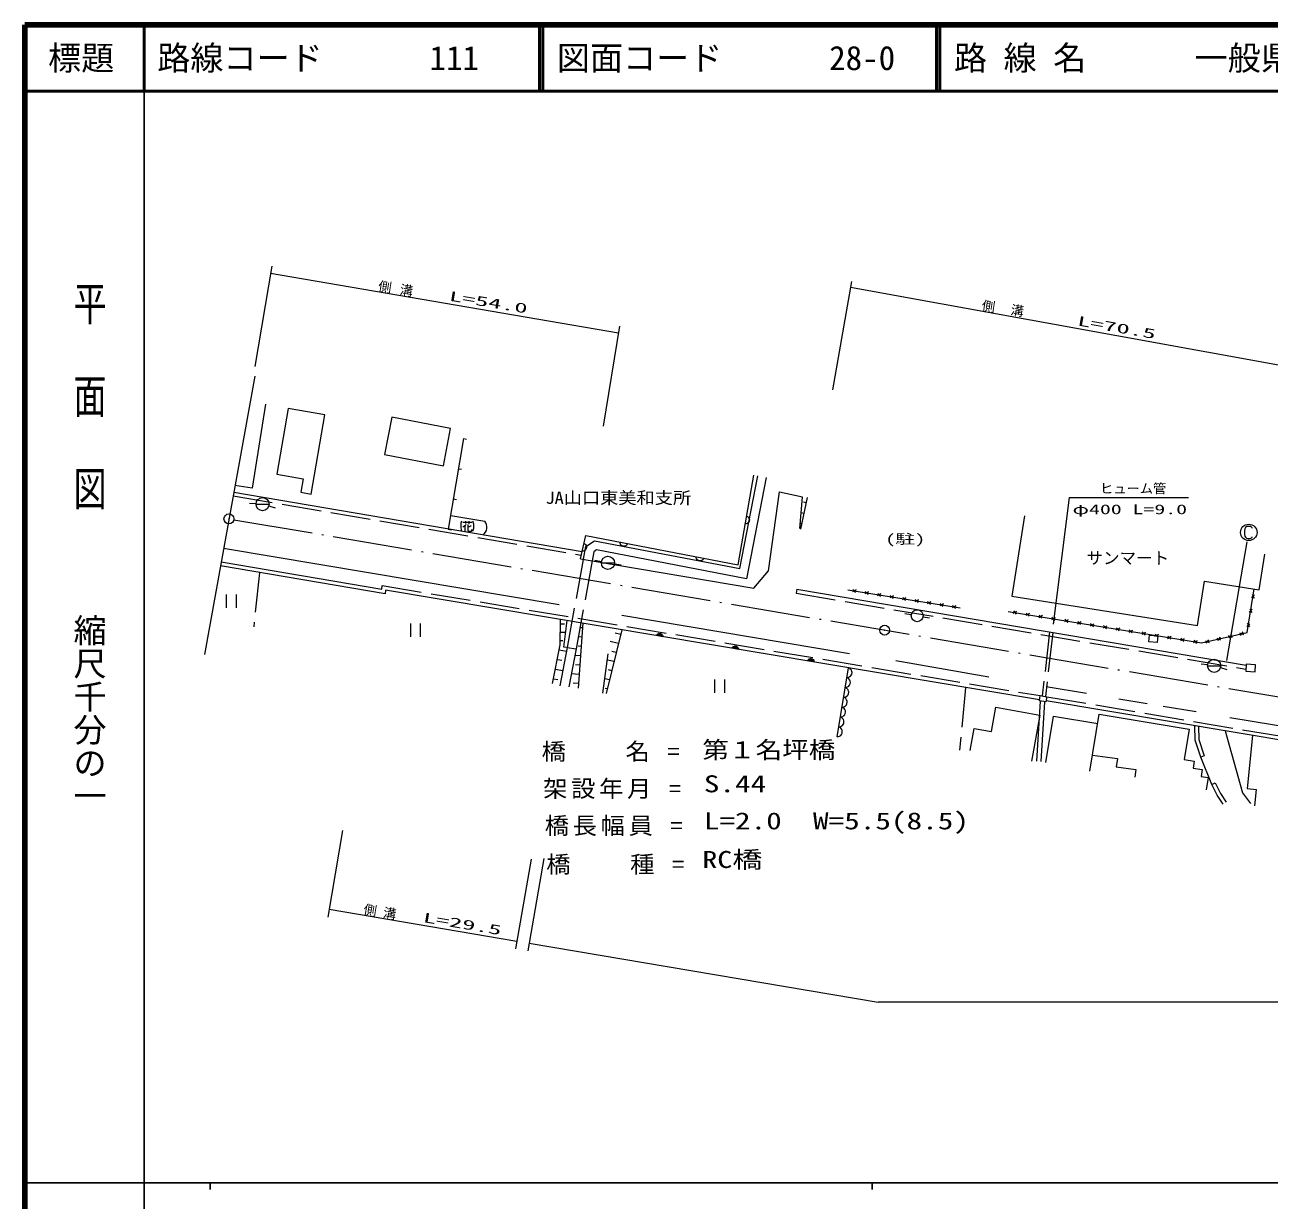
# Model space of a CAD drawing. Units: millimetres, scale not verified. Extents: x 62731 to 702731, y -59 to 359941.
# Drawn here: x 62731 to 250730, y 182350 to 359941 of the extents above; entities that cross this region are included whole.
import ezdxf
from ezdxf.enums import TextEntityAlignment as Align

# ---------------------------------------------------------------- set-up
doc = ezdxf.new("R2010")
doc.units = ezdxf.units.MM
doc.header["$LTSCALE"] = 1000
for name, pattern in [('DASHED', [7.5, 6, -1.5]), ('DASHED_SPACED', [12, 6, -6]), ('LONG_DASHED_DOTTED', [15.25, 12, -1.5, 0.25, -1.5])]:
    doc.linetypes.add(name, pattern=pattern)
for name, color, linetype, lineweight in [('M-TTL', 2, 'Continuous', 140), ('M-TTL-BAND', 7, 'Continuous', 25), ('M-TTL-LINE', 7, 'Continuous', 50), ('S-BGD', 7, 'Continuous', 13), ('S-BGD-HTXT', 6, 'Continuous', 13), ('S-BMK', 2, 'LONG_DASHED_DOTTED', 13)]:
    doc.layers.add(name, color=color, linetype=linetype, lineweight=lineweight)
doc.layers.add('M-TTL-TXT', color=7, linetype='Continuous')
doc.styles.add('@ＭＳ ゴシック', font='')
doc.styles.add('ＭＳ ゴシック', font='')
doc.styles.get('@ＭＳ ゴシック').set_extended_font_data('@MS Gothic')
doc.styles.get('ＭＳ ゴシック').set_extended_font_data('MS Gothic')

# ---------------------------------------------------------------- blocks, each defined once
blk = doc.blocks.new('BUHIN2')
at = {"color": 7, "linetype": 'Continuous', "lineweight": 13}
blk.add_lwpolyline([(589, -113), (516, -239), (423, -341), (287, -449), (143, -495), (-3, -510), (-186, -475), (-316, -407), (-432, -311), (-522, -160), (-571, -31), (-589, 113)], dxfattribs=at)
blk = doc.blocks.new('BUHIN7')
at = {"color": 7, "linetype": 'Continuous', "lineweight": 13}
for p, q in [((-458, 140), (479, -17)), ((464, 49), (-423, 197)), ((-376, 253), (435, 117)), ((401, 186), (-316, 306)), ((-247, 358), (350, 258)), ((244, 339), (-123, 401))]:
    blk.add_line(p, q, dxfattribs=at)
blk.add_lwpolyline([(-493, 82), (-435, 189), (-362, 276), (-248, 368), (-129, 409), (-7, 427), (146, 401), (255, 345), (354, 268), (432, 143), (475, 37), (493, -82)], close=True, dxfattribs=at)
blk = doc.blocks.new('BUHIN31')
at = {"color": 7, "linetype": 'Continuous', "lineweight": 13}
for p, q in [((279, 158), (-279, -158)), ((-214, 239), (214, -239))]:
    blk.add_line(p, q, dxfattribs=at)
blk = doc.blocks.new('BUHIN32')
at = {"color": 7, "linetype": 'Continuous', "lineweight": 13}
for p, q in [((-289, 139), (289, -139)), ((198, 253), (-198, -253))]:
    blk.add_line(p, q, dxfattribs=at)
blk = doc.blocks.new('BUHIN33')
at = {"color": 7, "linetype": 'Continuous', "lineweight": 13}
for p, q in [((-239, -215), (239, 215)), ((-159, 279), (159, -279))]:
    blk.add_line(p, q, dxfattribs=at)
blk = doc.blocks.new('BUHIN34')
at = {"color": 7, "linetype": 'Continuous', "lineweight": 13}
for p, q in [((279, 159), (-279, -159)), ((-215, 238), (215, -238))]:
    blk.add_line(p, q, dxfattribs=at)
blk = doc.blocks.new('BUHIN35')
at = {"color": 7, "linetype": 'Continuous', "lineweight": 13}
blk.add_line((0, 0), (493, -82), dxfattribs=at)
blk = doc.blocks.new('BUHIN42')
at = {"color": 7, "linetype": 'Continuous', "lineweight": 13}
blk.add_lwpolyline([(-123, -745), (57, -717), (217, -652), (405, -534), (522, -385), (607, -219), (645, 12), (618, 196), (556, 375), (416, 547), (285, 657), (123, 745)], dxfattribs=at)
blk = doc.blocks.new('BUHIN65')
at = {"color": 7, "linetype": 'Continuous', "lineweight": 13}
blk.add_line((-995, 0), (995, 0), dxfattribs=at)
blk.add_circle((0, 0), 995, dxfattribs=at)
blk = doc.blocks.new('BUHIN67')
at = {"color": 7, "linetype": 'Continuous', "lineweight": 13}
blk.add_lwpolyline([(550, 594), (500, 712), (412, 800), (294, 869), (150, 906), (-94, 906), (-288, 869), (-488, 731), (-606, 556), (-656, 306), (-656, -306), (-606, -569), (-512, -725), (-331, -856), (-106, -906), (131, -906), (312, -888), (406, -831), (494, -750), (531, -662)], dxfattribs=at)
blk.add_circle((0, 0), 1244, dxfattribs=at)
blk = doc.blocks.new('BUHIN68')
at = {"color": 7, "linetype": 'Continuous', "lineweight": 13}
for p, q in [((-770, 1000), (-770, -1000)), ((765, -1000), (765, 1000))]:
    blk.add_line(p, q, dxfattribs=at)
blk = doc.blocks.new('BUHIN74')
at = {"color": 2, "linetype": 'Continuous', "lineweight": 13}
for radius in [746, 22.5]:
    blk.add_circle((0, 0), radius, dxfattribs=at)

msp = doc.modelspace()

# ---------------------------------------------------------------- linework, layer by layer
at = {"layer": 'M-TTL'}
for p, q in [((62731, 359941), (62731, -59)), ((702731, 359941), (62731, 359941))]:
    msp.add_line(p, q, dxfattribs=at)
at = {"layer": 'M-TTL-BAND'}
for p, q in [((80731, 349941), (80731, -59)), ((62731, 184941), (601731, 184941)), ((90731, 184941), (90731, 183941)), ((190731, 184941), (190731, 183941))]:
    msp.add_line(p, q, dxfattribs=at)
at = {"layer": 'M-TTL-LINE'}
for p, q in [((80731, 359941), (80731, 349941)), ((140481, 359941), (140481, 349941)), ((140981, 359941), (140981, 349941)), ((200481, 359941), (200481, 349941)), ((200981, 359941), (200981, 349941)), ((62731, 349941), (702731, 349941))]:
    msp.add_line(p, q, dxfattribs=at)
at = {"layer": 'S-BGD'}
for p, q in [((99109, 302652), (97056, 289929)), ((102503, 301960), (100806, 292036)), ((108044, 301012), (102503, 301960)), ((105996, 289041), (108044, 301012)), ((118177, 300669), (117085, 295005)), ((127056, 298957), (118177, 300669)), ((125964, 293294), (127056, 298957)), ((128984, 297439), (126699, 283732)), ((117085, 295005), (125964, 293294)), ((100806, 292036), (104786, 291356)), ((170496, 278349), (172890, 291900)), ((170739, 277778), (173474, 291808)), ((174750, 291559), (171767, 276258)), ((97056, 289929), (94476, 290345)), ((104786, 291356), (104436, 289308)), ((146915, 280289), (94280, 289268)), ((104436, 289308), (105996, 289041)), ((175098, 277439), (176734, 289362)), ((176734, 289362), (180241, 288602)), ((180928, 288528), (179942, 283728)), ((180764, 287728), (180394, 287804)), ((97649, 287573), (96650, 287619)), ((99606, 287242), (100565, 286957)), ((127066, 285805), (132215, 284943)), ((180435, 286128), (180009, 286216)), ((130264, 284735), (128894, 284735)), ((129219, 284260), (129219, 283440)), ((129294, 284935), (129294, 284570)), ((129884, 284560), (129884, 284935)), ((180106, 284528), (179965, 284557)), ((213768, 285749), (211840, 273618)), ((146675, 279232), (147476, 282757)), ((147476, 282757), (170496, 278349)), ((92758, 280874), (143479, 272376)), ((147146, 279193), (147505, 281103)), ((147505, 281103), (148805, 281969)), ((148682, 280325), (148424, 278953)), ((149084, 280593), (148682, 280325)), ((148805, 281969), (170739, 277778)), ((171767, 276258), (149084, 280593)), ((247347, 281805), (244284, 263886)), ((92382, 278804), (116655, 274680)), ((146675, 279232), (148424, 278953)), ((148424, 278953), (172877, 274809)), ((149849, 278826), (148867, 279012)), ((151821, 278491), (152810, 278343)), ((249221, 274580), (250079, 279979)), ((117181, 273982), (92275, 278213)), ((172877, 274809), (175098, 277439)), ((116655, 274680), (116715, 275227)), ((117242, 274530), (117181, 273982)), ((216046, 257957), (117242, 274530)), ((179351, 274652), (179252, 274060)), ((179351, 274652), (247254, 263207)), ((187093, 274556), (204064, 271836)), ((239917, 269158), (240986, 275889)), ((240986, 275889), (249221, 274580)), ((247419, 268148), (248481, 274698)), ((211840, 273618), (239917, 269158)), ((152952, 270720), (187306, 264951)), ((196658, 270784), (195669, 270934)), ((211323, 271304), (240529, 266548)), ((143618, 266259), (143636, 270103)), ((143633, 269426), (144254, 269423)), ((147039, 269532), (146350, 259690)), ((198436, 270504), (199423, 270342)), ((143627, 268159), (144435, 268155)), ((146890, 267411), (146358, 267448)), ((146989, 268814), (146740, 268832)), ((152919, 268521), (150585, 258912)), ((152753, 267835), (151902, 268041)), ((232560, 266701), (232643, 267730)), ((232643, 267730), (233917, 267628)), ((233917, 267628), (233834, 266599)), ((240529, 266548), (247419, 268148)), ((142459, 260396), (143618, 266259)), ((143473, 265526), (144574, 265309)), ((144679, 265841), (143537, 260073)), ((143621, 266892), (144023, 266890)), ((144679, 265841), (146040, 265678)), ((146040, 265678), (144897, 259909)), ((146792, 266007), (146346, 266038)), ((152419, 266462), (151140, 266773)), ((152086, 265089), (151402, 265255)), ((233834, 266599), (232560, 266701)), ((143183, 264060), (143837, 263931)), ((146694, 264603), (145839, 264663)), ((146596, 263199), (145951, 263244)), ((151752, 263716), (150751, 263960)), ((194304, 263869), (208387, 261441)), ((241437, 263217), (240444, 263339)), ((247261, 263326), (247191, 262268)), ((248688, 263231), (247261, 263326)), ((248618, 262173), (248688, 263231)), ((142894, 262594), (143983, 262379)), ((146498, 261795), (145287, 261880)), ((151419, 262344), (150901, 262469)), ((185470, 252367), (187195, 262796)), ((243388, 262811), (244346, 262526)), ((247191, 262268), (248618, 262173)), ((142604, 261128), (143258, 260999)), ((146399, 260392), (145556, 260451)), ((151085, 260971), (150362, 261146)), ((150752, 259598), (150401, 259683)), ((217018, 259969), (223140, 258949)), ((215649, 248663), (216207, 257762)), ((216020, 257791), (216145, 258579)), ((217017, 257633), (216020, 257791)), ((216145, 258579), (217142, 258421)), ((216802, 257667), (216247, 248626)), ((217142, 258421), (217017, 257633)), ((270292, 248859), (217042, 257790)), ((227998, 258116), (232301, 257406)), ((208784, 253150), (209453, 256828)), ((209453, 256828), (216096, 255620)), ((223654, 247179), (225063, 255758)), ((225063, 255758), (238645, 253527)), ((234697, 257007), (239709, 256164)), ((216096, 255620), (214833, 248672)), ((216973, 248468), (218128, 255496)), ((218128, 255496), (224839, 254393)), ((239575, 251863), (239507, 254022)), ((244789, 255277), (258899, 252970)), ((205557, 250268), (206168, 253626)), ((206168, 253626), (208784, 253150)), ((238645, 253527), (237893, 248948)), ((244091, 253253), (246691, 243919)), ((248211, 252562), (247408, 244533)), ((240402, 249282), (239575, 251863)), ((224049, 249586), (227801, 249072)), ((227801, 249072), (227633, 247846)), ((237893, 248948), (239417, 248698)), ((239417, 248698), (239241, 247625)), ((242090, 245177), (240402, 249282)), ((227633, 247846), (230614, 247438)), ((230614, 247438), (230451, 246248)), ((239241, 247625), (240633, 247397)), ((240633, 247397), (240465, 246375)), ((240465, 246375), (241508, 246203)), ((241508, 246203), (241205, 244357)), ((242885, 243522), (242090, 245177)), ((247408, 244533), (248814, 244392)), ((243778, 242165), (242885, 243522)), ((246691, 243919), (247916, 242264)), ((248568, 241934), (248814, 244392))]:
    msp.add_line(p, q, dxfattribs=at)
at = {"layer": 'S-BGD', "linetype": 'DASHED'}
for p, q in [((94191, 288776), (146804, 279800)), ((147073, 279169), (144679, 265841)), ((148424, 278953), (146040, 265678)), ((98181, 277146), (97320, 268997)), ((116715, 275227), (216145, 258579)), ((179252, 274060), (247213, 262605)), ((217535, 268216), (216459, 258529)), ((218029, 268133), (216953, 258451)), ((204835, 259768), (203969, 250340)), ((217142, 258421), (270444, 249441)), ((240060, 253929), (240122, 251958)), ((240122, 251958), (240919, 249470)), ((240919, 249470), (240402, 249282)), ((242090, 245177), (242593, 245401)), ((242593, 245401), (243365, 243794)), ((243365, 243794), (244238, 242468))]:
    msp.add_line(p, q, dxfattribs=at)
at = {"layer": 'S-BGD', "linetype": 'DASHED_SPACED'}
for p, q in [((179808, 283835), (180208, 288582)), ((144152, 265923), (144660, 269931)), ((150060, 258966), (151417, 268774)), ((144679, 265841), (144152, 265923))]:
    msp.add_line(p, q, dxfattribs=at)
at = {"layer": 'S-BGD'}
for points in [[(128724, 284935), (128659, 284785), (128624, 284635), (128599, 284490), (128584, 284285), (128584, 284085), (128594, 283915), (128629, 283730), (128664, 283595), (128724, 283435)], [(129389, 284440), (129294, 284320), (129184, 284230), (129064, 284150), (128894, 284065)], [(130184, 284285), (130054, 284185), (129839, 284080), (129629, 284010)], [(129634, 284435), (129634, 283565), (129639, 283505), (129684, 283445), (129754, 283435), (130164, 283435), (130229, 283455), (130259, 283505), (130259, 283685)], [(130424, 283435), (130484, 283595), (130519, 283750), (130544, 283905), (130569, 284090), (130569, 284300), (130554, 284495), (130519, 284650), (130479, 284780), (130424, 284935)], [(171797, 285716), (171925, 285644), (172028, 285553), (172138, 285418), (172186, 285275), (172202, 285129), (172170, 284946), (172104, 284814), (172010, 284697), (171860, 284605), (171732, 284554), (171589, 284534)], [(147208, 281580), (147332, 281503), (147430, 281406), (147534, 281266), (147575, 281121), (147584, 280974), (147543, 280793), (147471, 280665), (147372, 280552), (147217, 280467), (147087, 280423), (146942, 280410)]]:
    msp.add_lwpolyline(points, dxfattribs=at)
msp.add_circle((197548, 270649), 896, dxfattribs=at)
msp.add_arc((131143, 284028), 1410, 303.06845, 40.49313, dxfattribs=at)
at = {"layer": 'S-BGD-HTXT'}
for p, q in [((100029, 323467), (97491, 308342)), ((99853, 322421), (152417, 313422)), ((187629, 321156), (184757, 304813)), ((187477, 320291), (256517, 307786)), ((152579, 314420), (150129, 299324)), ((97472, 306861), (89846, 264821)), ((220539, 288524), (218094, 269399)), ((220539, 288524), (238571, 288524)), ((110709, 238219), (108490, 225105)), ((139229, 233870), (136853, 220311)), ((141150, 233971), (138702, 219998)), ((108692, 226300), (137062, 221505)), ((138911, 221192), (191648, 212279)), ((390413, 212279), (191648, 212279))]:
    msp.add_line(p, q, dxfattribs=at)
at = {"layer": 'S-BMK'}
msp.add_line((94299, 285171), (309322, 248689), dxfattribs=at)

# ---------------------------------------------------------------- block references
at = {"layer": 'S-BGD'}
for name, p in [('BUHIN35', (128984, 297439)), ('BUHIN35', (128222, 292870)), ('BUHIN65', (98648, 287527)), ('BUHIN35', (127461, 288301)), ('BUHIN67', (247656, 283249)), ('BUHIN35', (126699, 283732)), ('BUHIN2', (153231, 281655)), ('BUHIN65', (150832, 278640)), ('BUHIN2', (164741, 279451)), ('BUHIN34', (188036, 274404)), ('BUHIN68', (93936, 272874)), ('BUHIN34', (189922, 274102)), ('BUHIN34', (191807, 273800)), ('BUHIN34', (193693, 273498)), ('BUHIN34', (195579, 273196)), ('BUHIN34', (197464, 272893)), ('BUHIN34', (199350, 272591)), ('BUHIN33', (248304, 273606)), ('BUHIN34', (201236, 272289)), ('BUHIN34', (203121, 271987)), ('BUHIN31', (212296, 271146)), ('BUHIN31', (214243, 270828)), ('BUHIN31', (216190, 270511)), ('BUHIN33', (247950, 271423)), ('BUHIN68', (121755, 268490)), ('BUHIN31', (218137, 270194)), ('BUHIN31', (220084, 269877)), ('BUHIN31', (222032, 269560)), ('BUHIN31', (223979, 269243)), ('BUHIN31', (225926, 268926)), ('BUHIN31', (227873, 268609)), ('BUHIN33', (247596, 269240)), ('BUHIN7', (158632, 267567)), ('BUHIN31', (229820, 268292)), ('BUHIN31', (231767, 267975)), ('BUHIN31', (233714, 267657)), ('BUHIN31', (235661, 267340)), ('BUHIN31', (237608, 267023)), ('BUHIN32', (241390, 266748)), ('BUHIN32', (243113, 267148)), ('BUHIN32', (244835, 267548)), ('BUHIN32', (246558, 267948)), ('BUHIN7', (170057, 265659)), ('BUHIN31', (239555, 266706)), ('BUHIN7', (181483, 263751)), ('BUHIN65', (242429, 263096)), ('BUHIN42', (187072, 262052)), ('BUHIN68', (167717, 260023)), ('BUHIN42', (186579, 259072)), ('BUHIN42', (186826, 260562)), ('BUHIN42', (186333, 257582)), ('BUHIN42', (186086, 256092)), ('BUHIN42', (185593, 253112)), ('BUHIN42', (185840, 254602))]:
    msp.add_blockref(name, p, dxfattribs=at)
at = {"layer": 'S-BMK'}
for p in [(93560, 285296), (192650, 268477)]:
    msp.add_blockref('BUHIN74', p, dxfattribs=at)

# ---------------------------------------------------------------- texts
at = {"layer": 'M-TTL-BAND', "style": '@ＭＳ ゴシック', "width": 1.4}
msp.add_text('平  面  図', height=3666, rotation=270, dxfattribs=at).set_placement((72508, 286416), align=Align.MIDDLE_RIGHT)
at = {"layer": 'M-TTL-BAND', "style": '@ＭＳ ゴシック'}
msp.add_text('縮尺千分の一', height=3666, rotation=270, dxfattribs=at).set_placement((72508, 240972), align=Align.MIDDLE_RIGHT)
at = {"layer": 'M-TTL-TXT', "style": 'ＭＳ ゴシック'}
msp.add_text('標題', height=3666, dxfattribs=at).set_placement((71231, 354941), align=Align.MIDDLE_CENTER)
for s, p in [('路線コード', (82731, 354941)), ('路 線 名', (203110, 354941)), ('一般県道岩国美和線', (239465, 354941)), ('111', (123873, 354941)), ('図面コード', (143110, 354941)), ('28-0', (184252, 354941))]:
    msp.add_text(s, height=3666, dxfattribs=at).set_placement(p, align=Align.MIDDLE_LEFT)
at = {"layer": 'S-BGD', "style": 'ＭＳ ゴシック', "width": 2}
msp.add_text('L=70.5', height=1466, rotation=350, dxfattribs=at).set_placement((221598, 314108), align=Align.BOTTOM_LEFT)
at = {"layer": 'S-BGD', "style": 'ＭＳ ゴシック'}
for s, height, width, p in [('JA山口東美和支所', 1833, 1.1, (141405, 287011)), ('(駐)', 1466, 1.5, (192755, 281077)), ('第１名坪橋', 2566, 1.15, (165079, 248340)), ('S.44', 2566, 1.35, (165313, 243205)), ('L=2.0  W=5.5(8.5)', 2566, 1.35, (165313, 237604)), ('RC橋', 2566, 1.3, (165079, 231769))]:
    msp.add_text(s, height=height, dxfattribs=dict(at, width=width)).set_placement(p, align=Align.BOTTOM_LEFT)
msp.add_text('サンマート', height=1833, dxfattribs=at).set_placement((223125, 277919), align=Align.BOTTOM_LEFT)
at = {"layer": 'S-BGD', "char_height": 2566, "attachment_point": 7, "style": 'ＭＳ ゴシック'}
for s, insert in [('\\T1.15;\\W1.05;橋\u3000\u3000名\\~=', (140806, 248573)), ('\\T1.15;\\W1.05;架設年月\\~=', (141040, 242972)), ('\\T1.15;\\W1.05;橋長幅員\\~=', (141273, 237370)), ('\\T1.15;\\W1.05;橋\u3000\u3000種\\~=', (141506, 231535))]:
    msp.add_mtext(s, dxfattribs=dict(at, insert=insert))
at = {"layer": 'S-BGD-HTXT', "style": 'ＭＳ ゴシック', "width": 2}
for s, rotation, p in [('L=54.0', 350.6, (126678, 317847)), ('L=29.5', 350.4, (122736, 223942))]:
    msp.add_text(s, height=1466, rotation=rotation, dxfattribs=at).set_placement(p, align=Align.BOTTOM_LEFT)
at = {"layer": 'S-BGD-HTXT', "style": 'ＭＳ ゴシック'}
msp.add_text('ヒューム管', height=1466, dxfattribs=at).set_placement((225186, 288714), align=Align.BOTTOM_LEFT)
at = {"layer": 'S-BGD-HTXT', "style": 'ＭＳ ゴシック', "width": 1.65}
msp.add_text('φ400 L=9.0', height=1466, dxfattribs=at).set_placement((221020, 285562), align=Align.BOTTOM_LEFT)
at = {"layer": 'S-BGD-HTXT', "char_height": 1466, "attachment_point": 7, "style": 'ＭＳ ゴシック'}
for s, insert, rotation in [('\\T1.65;側溝', (116010, 319616), 351), ('\\T2.2;側溝', (207209, 316675), 351.6), ('\\T1.5;側溝', (113776, 225445), 350.7)]:
    msp.add_mtext(s, dxfattribs=dict(at, insert=insert, rotation=rotation))

doc.saveas('drawing.dxf')
